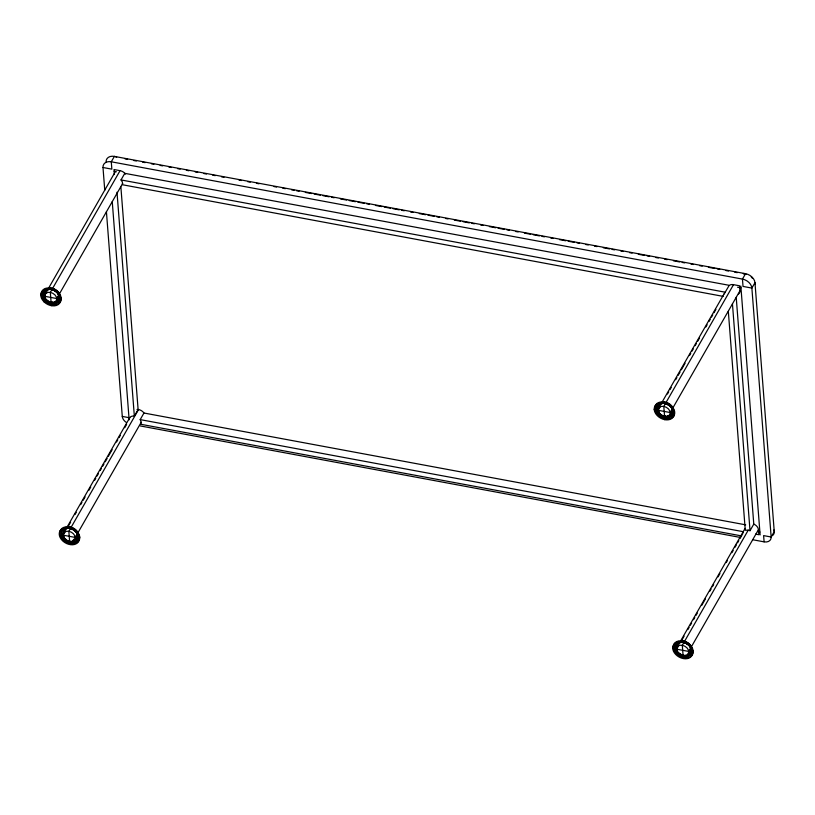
<?xml version="1.0" encoding="UTF-8"?>
<svg xmlns="http://www.w3.org/2000/svg" width="815" height="815" viewBox="0 0 815 815"><rect width="100%" height="100%" fill="white"/><g stroke="black" fill="none" stroke-linecap="round" stroke-linejoin="round"><path stroke-width="1.22" d="M738.451 294.021A6.449 4.625 29.8 0 0 739.939 290.802L739.551 285.79L733.51 284.669A6.449 4.625 29.8 0 0 729.354 285.342L124.787 173.34L121.017 179.932L122.403 182.051L122.545 184.761L723.221 296.385M745.735 524.85L143.97 413.022L140.19 419.613L141.209 422.282L140.761 424.269L740.855 535.791M754.822 284.527L754.975 282.683A9.454 6.785 29.8 0 0 745.552 273.687L114.375 156.399A9.454 6.785 29.8 0 0 106.093 162.093M742.587 534.039L743.209 531.686L140.19 419.613M724.199 293.889L729.058 285.637M48.33 288.632L114.966 172.291M125.479 174.145L124.43 172.933A6.449 4.625 29.8 0 0 120.05 170.671L50.326 292.402A6.449 4.625 29.8 0 0 45.681 298.952A6.449 4.625 29.8 0 0 56.143 300.898A6.449 4.625 29.8 0 0 50.326 292.402L51.111 302.426M51.355 305.686L52.272 301.632M58.537 295.427L56.755 298.535L44.682 296.293M59.169 294.327L122.708 183.385M60.687 299.268L61.268 298.259L59.933 298.015M67.462 526.429L129.738 417.677M68.103 526.582L70.62 522.191M75.021 514.499L76.284 512.309M80.685 504.617L81.948 502.417M83.201 500.227L85.086 496.926M88.866 490.335L90.75 487.044M94.53 480.453L95.783 478.252M97.046 476.062L98.299 473.861M100.184 470.571L101.447 468.37M102.7 466.17L103.963 463.98M105.217 461.779L107.111 458.488M108.364 456.288L112.144 449.697M116.545 442.005L117.798 439.815M119.061 437.614L120.314 435.414M124.726 427.732L126.61 424.432M68.582 528.039L69.153 527.02L69.825 528.303L70.528 527.091L70.61 528.181A6.449 4.625 29.8 0 0 64.966 532.073L63.183 535.19L75.265 537.431L77.038 534.324M112.256 201.672L129.147 419.817L129.228 418.778A6.449 4.625 29.8 0 1 133.232 416.027L134.343 416.108L138.112 409.527L120.875 186.89M143.97 413.022A6.439 4.615 29.8 0 0 138.55 409.558L68.837 531.298A6.449 4.625 29.8 0 0 64.181 537.839A6.449 4.625 29.8 0 0 74.644 539.785A6.449 4.625 29.8 0 0 68.837 531.298L69.611 541.323M77.669 533.224L141.209 422.282M79.187 538.165L79.768 537.146L78.474 536.912M654.211 409.568L654.791 408.56L657.909 408.162L658.602 406.94L659.926 407.184L658.143 410.291L670.225 412.543L739.939 290.802M661.8 402.63L724.708 292.789M667.475 394.002L668.728 391.811M669.991 389.611L671.244 387.41M675.655 379.729L676.908 377.528M678.172 375.328L680.056 372.037M681.309 369.837L685.089 363.245M689.49 355.554L690.753 353.364M692.006 351.163L693.27 348.973M695.154 345.672L696.407 343.472M697.671 341.281L699.555 337.981M705.851 326.998L707.104 324.808M708.989 321.507L710.252 319.307M711.505 317.116L712.768 314.916M714.022 312.716L715.916 309.425M663.542 403.14A10.646 7.63 29.8 0 1 673.139 417.158A10.646 7.63 29.8 0 1 655.871 413.949A10.646 7.63 29.8 0 1 663.542 403.14L664.123 402.131A10.646 7.63 29.8 0 1 673.72 416.149A10.646 7.63 29.8 0 1 656.452 412.94A10.646 7.63 29.8 0 1 664.123 402.131M664.205 403.242A9.22 6.612 29.8 0 1 672.518 415.375A9.22 6.612 29.8 0 1 657.562 412.604A9.22 6.612 29.8 0 1 664.205 403.242L664.714 402.355A9.22 6.612 29.8 0 1 673.903 411.127M733.51 284.669L663.797 406.4A6.449 4.625 29.8 0 0 659.152 412.95A6.449 4.625 29.8 0 0 669.604 414.896A6.449 4.625 29.8 0 0 663.797 406.4L664.571 416.434M664.826 419.694L665.743 415.63M672.711 648.455L673.292 647.446L676.409 647.049L677.102 645.837L678.426 646.081A6.449 4.625 29.8 0 1 684.08 642.189L683.989 641.089L683.296 642.312L683.215 641.252A9.22 6.612 29.8 0 1 689.48 644.482L691.966 648.108M680.301 641.527L745.104 528.385M677.234 648.149L678.426 646.081M682.196 639.49L684.091 636.189M687.86 629.598L689.123 627.407M690.376 625.207L691.64 623.006M693.524 619.716L694.777 617.515M696.041 615.325L697.294 613.125M701.705 605.433L705.474 598.842M709.875 591.16L711.138 588.96M712.391 586.759L713.655 584.569M718.056 576.877L719.94 573.577M726.236 562.595L727.489 560.404M731.901 552.713L733.154 550.512M735.038 547.222L736.302 545.021M737.555 542.821L738.818 540.63M740.071 538.43L741.966 535.139M682.043 642.037A10.646 7.63 29.8 0 1 691.64 656.055A10.646 7.63 29.8 0 1 674.372 652.846A10.646 7.63 29.8 0 1 682.043 642.037L682.624 641.028A10.646 7.63 29.8 0 1 692.22 655.046A10.646 7.63 29.8 0 1 674.952 651.837A10.646 7.63 29.8 0 1 682.624 641.028L682.705 642.139A9.22 6.612 29.8 0 1 691.018 654.272A9.22 6.612 29.8 0 1 676.063 651.491A9.22 6.612 29.8 0 1 682.705 642.139L683.215 641.252M736.22 297.322L753.783 524.127L750.014 530.708L748.241 530.147L682.298 645.297A6.449 4.625 29.8 0 0 677.652 651.847A6.449 4.625 29.8 0 0 688.115 653.793A6.449 4.625 29.8 0 0 682.298 645.297L683.072 655.321M690.509 648.322L688.726 651.43L676.644 649.188M691.13 647.222L758.439 529.699A6.449 4.625 29.8 0 0 755.087 524.789L753.59 524.025M691.894 650.9L692.404 650.024A9.22 6.612 29.8 0 1 682.073 654.924A9.22 6.612 29.8 0 1 676.012 643.442M692.658 652.163L693.229 651.154M743.28 273.514L745.552 273.687L742.455 279.087L743.025 286.432L751.878 288.082L754.975 282.683L774.25 531.604A8.048 5.776 29.8 0 1 772.386 535.618M137.001 409.436L138.55 409.558M748.241 530.147L745.277 530.259L728.325 311.432M125.082 158.894L127.588 159.363M133.843 160.524L136.35 160.993M142.615 162.154L145.111 162.623M151.376 163.784L153.872 164.243M160.137 165.414L162.643 165.873M168.899 167.034L171.405 167.503M177.66 168.664L180.166 169.133M186.421 170.294L188.927 170.763M195.192 171.924L197.688 172.393M203.954 173.554L206.46 174.023M212.715 175.184L215.221 175.643M221.476 176.814L223.982 177.273M239.009 180.064L241.505 180.533M247.77 181.694L250.276 182.163M256.531 183.324L259.038 183.793M274.054 186.584L276.56 187.042M282.825 188.214L285.321 188.672M291.587 189.834L294.083 190.303M296.589 190.771L299.095 191.23M305.35 192.401L311.615 193.562M314.121 194.021L320.377 195.192M322.883 195.651L329.138 196.812M331.644 197.281L334.15 197.75M340.405 198.911L346.67 200.072M349.166 200.541L355.432 201.702M357.938 202.171L364.193 203.332M366.699 203.801L369.205 204.259M375.46 205.421L381.715 206.592M384.222 207.051L390.487 208.212M392.983 208.681L399.248 209.842M401.744 210.311L404.25 210.779M410.515 211.941L413.011 212.399M419.277 213.571L425.532 214.732M428.038 215.191L434.293 216.362M436.799 216.821L439.305 217.289M445.561 218.451L448.067 218.919M454.332 220.081L460.587 221.242M463.093 221.711L469.348 222.872M471.854 223.341L474.361 223.799M480.616 224.971L483.122 225.429M489.377 226.59L495.642 227.762M498.148 228.22L504.404 229.382M506.91 229.85L509.416 230.319M515.671 231.48L518.177 231.949M524.432 233.11L530.697 234.272M533.193 234.74L539.459 235.902M541.955 236.37L544.461 236.829M550.726 237.99L553.222 238.459M559.487 239.62L565.742 240.782M568.249 241.25L574.504 242.412M577.01 242.88L579.516 243.349M585.771 244.51L588.277 244.969M594.543 246.14L597.038 246.599M603.304 247.76L609.559 248.932M612.065 249.39L614.571 249.859M620.826 251.02L623.332 251.489M629.587 252.65L632.094 253.119M638.359 254.28L644.614 255.441M647.12 255.91L649.626 256.368M655.881 257.54L658.388 257.998M664.643 259.16L667.149 259.628M673.404 260.79L679.669 261.951M682.165 262.42L684.671 262.888M690.937 264.05L693.433 264.518M699.698 265.68L702.204 266.138M708.459 267.31L714.714 268.471M717.22 268.94L719.727 269.398M725.982 270.56L728.488 271.028M734.753 272.19L737.249 272.658M743.514 273.82L746.02 274.288M104.758 190.241L102.996 167.503L111.849 169.143L111.278 161.798L114.375 156.399L116.688 157.071M120.05 170.671L114.008 169.54L114.395 174.553M114.192 171.374L116.413 171.782M737.555 287.216L740.978 287.848M121.017 179.932L725.289 292.218M758.001 531.686L759.886 532.032M106.419 211.727L122.281 416.414L128.739 417.616M755.617 534.11L758.836 534.711L758.439 529.699M140.302 425.939L740.346 537.442M752.856 539.764L764.103 541.853A8.048 5.776 29.8 0 0 771.153 537.004L774.25 531.604L773.863 529.933M764.103 541.853L763.614 535.598L771.153 537.004L751.878 288.082A9.454 6.785 29.8 0 0 742.455 279.087L111.278 161.798A9.454 6.785 29.8 0 0 102.996 167.503M740.835 286.024L760.11 534.946M732.451 303.903L750.014 530.708M673.394 412.013L673.72 416.149M117.003 192.208L134.343 416.108M64.171 536.29A7.865 5.634 29.8 0 1 66.769 528.303A7.865 5.634 29.8 0 1 77.058 533.611A7.865 5.634 29.8 0 1 72.667 540.671M77.608 537.442A7.865 5.634 29.8 0 1 73.36 539.459M64.018 533.458A7.865 5.634 29.8 0 1 64.395 528.955M66.912 527.224A7.865 5.634 29.8 0 1 78.362 534.569M78.097 539.418A9.271 6.642 29.8 0 1 68.592 540.956M66.443 539.846A9.271 6.642 29.8 0 1 62.511 529.414L63.774 528.181A9.271 6.642 29.8 0 1 65.485 527.376M67.523 527.04A9.271 6.642 29.8 0 1 78.984 536.025M677.275 642.22A9.22 6.612 29.8 0 1 678.966 641.405M751.287 276.978A7.59 5.44 29.8 0 1 752.51 278.414M73.686 529.414A6.449 4.625 29.8 0 1 75.55 537.533M691.079 651.44A7.865 5.634 29.8 0 1 688.553 653.172M677.479 647.456A7.865 5.634 29.8 0 1 678.926 641.914M682.104 640.947A7.865 5.634 29.8 0 1 691.823 648.567M676.786 648.679A7.865 5.634 29.8 0 1 680.81 642.21A7.865 5.634 29.8 0 1 690.234 647.079A7.865 5.634 29.8 0 1 687.86 654.394M57.539 292.768A6.449 4.625 29.8 0 1 57.05 298.647M46.455 293.186A6.449 4.625 29.8 0 1 52.109 289.294M688.461 644.451A6.449 4.625 29.8 0 1 689.011 651.542M669.961 405.554A6.449 4.625 29.8 0 1 670.511 412.645M660.028 405.921A6.449 4.625 29.8 0 1 665.58 403.293M126.468 422.537A8.048 5.776 29.8 0 1 122.281 416.414M59.556 300.501A9.22 6.612 29.8 0 1 46.088 299.462L44.601 297.72A9.22 6.612 29.8 0 1 44.051 290.548M45.304 289.325A9.22 6.612 29.8 0 1 47.005 288.52M51.243 288.357A9.22 6.612 29.8 0 1 59.994 295.224M44.815 295.784A7.865 5.634 29.8 0 1 49.44 289.274A7.865 5.634 29.8 0 1 58.792 295.264A7.865 5.634 29.8 0 1 54.167 301.784M673.75 412.93A9.22 6.612 29.8 0 1 662.473 415.528A9.22 6.612 29.8 0 1 657.511 404.556M658.764 403.323A9.22 6.612 29.8 0 1 660.466 402.518M659.131 411.392A7.865 5.634 29.8 0 1 661.729 403.415A7.865 5.634 29.8 0 1 672.018 408.723A7.865 5.634 29.8 0 1 667.628 415.782M672.579 412.543A7.865 5.634 29.8 0 1 670.052 414.285M658.978 408.57A7.865 5.634 29.8 0 1 659.355 404.067M663.604 402.05A7.865 5.634 29.8 0 1 673.322 409.68M59.108 298.545A7.865 5.634 29.8 0 1 56.592 300.277M45.518 294.572A7.865 5.634 29.8 0 1 45.885 290.069M50.143 288.052A7.865 5.634 29.8 0 1 59.485 294.042M60.269 530.565L59.424 532.378A10.646 7.63 29.8 0 0 70.732 544.715A10.646 7.63 29.8 0 0 77.985 534.487A10.646 7.63 29.8 0 0 61.716 529.149L60.269 530.565M60.84 529.556L60.004 531.37A10.646 7.63 29.8 0 0 71.302 543.707A10.646 7.63 29.8 0 0 78.566 533.479A10.646 7.63 29.8 0 0 62.297 528.14L60.84 529.556M63.264 529.067L62.001 530.3A9.271 6.642 29.8 0 0 69.601 542.332A9.271 6.642 29.8 0 0 77.761 534.355A9.271 6.642 29.8 0 0 63.264 529.067M45.589 300.338L44.102 298.596A9.22 6.612 29.8 0 1 49.99 289.131A9.22 6.612 29.8 0 1 59.597 300.368A9.22 6.612 29.8 0 1 45.589 300.338M44.703 300.949L42.981 298.942A10.646 7.63 29.8 0 1 49.786 288.001A10.646 7.63 29.8 0 1 60.88 300.98A10.646 7.63 29.8 0 1 44.703 300.949M44.122 301.957L42.411 299.951A10.646 7.63 29.8 0 1 49.216 289.009A10.646 7.63 29.8 0 1 60.31 301.988A10.646 7.63 29.8 0 1 44.122 301.957"/></g></svg>
